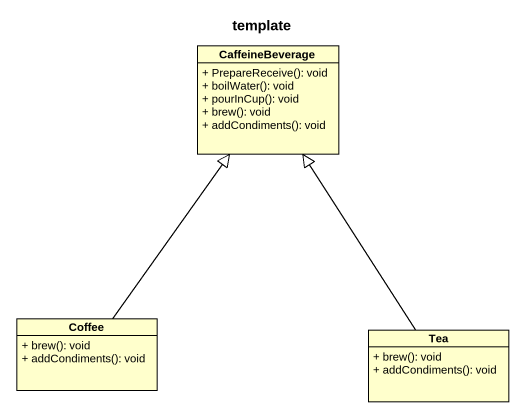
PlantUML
@startuml
title template
hide circle
hide empty members
skinparam classAttributeIconSize 0
class CaffeineBeverage {
  + PrepareReceive(): void
  + boilWater(): void
  + pourInCup(): void
  + brew(): void
  + addCondiments(): void
}
class Coffee {
  + brew(): void
  + addCondiments(): void
}
class Tea {
  + brew(): void
  + addCondiments(): void
}
Coffee -up-|> CaffeineBeverage
Tea -up-|> CaffeineBeverage
@enduml
